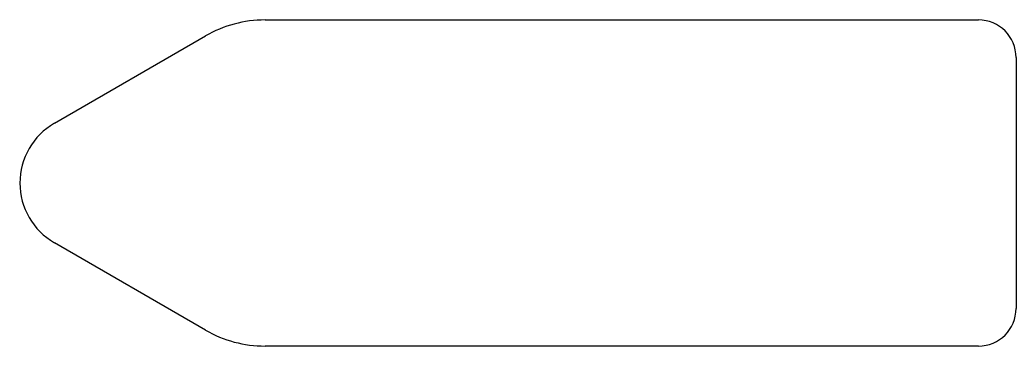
# Model space of a CAD drawing. Extents: x 1134.03 to 1141.98, y 430.99 to 433.59.
import ezdxf

# ---------------------------------------------------------------- set-up
doc = ezdxf.new("R2010")
doc.units = 0
doc.layers.get('0').update_dxf_attribs({"linetype": 'CONTINUOUS'})

msp = doc.modelspace()

# ---------------------------------------------------------------- linework, layer by layer
for p, q in [((1135.9883, 433.5931), (1141.6821, 433.5931)), ((1134.3071, 432.7694), (1135.5133, 433.4659)), ((1141.9821, 433.2931), (1141.9821, 431.2931)), ((1135.5133, 431.1204), (1134.3071, 431.8168)), ((1141.6821, 430.9931), (1135.9883, 430.9931))]:
    msp.add_line(p, q)
for centre, radius, start, end in [((1135.9883, 432.6431), 0.95, 90, 120), ((1141.6821, 433.2931), 0.3, 0, 90), ((1134.5821, 432.2931), 0.55, 120, 240), ((1141.6821, 431.2931), 0.3, 270, 0), ((1135.9883, 431.9431), 0.95, 240, 270)]:
    msp.add_arc(centre, radius, start, end)

doc.saveas('drawing.dxf')
